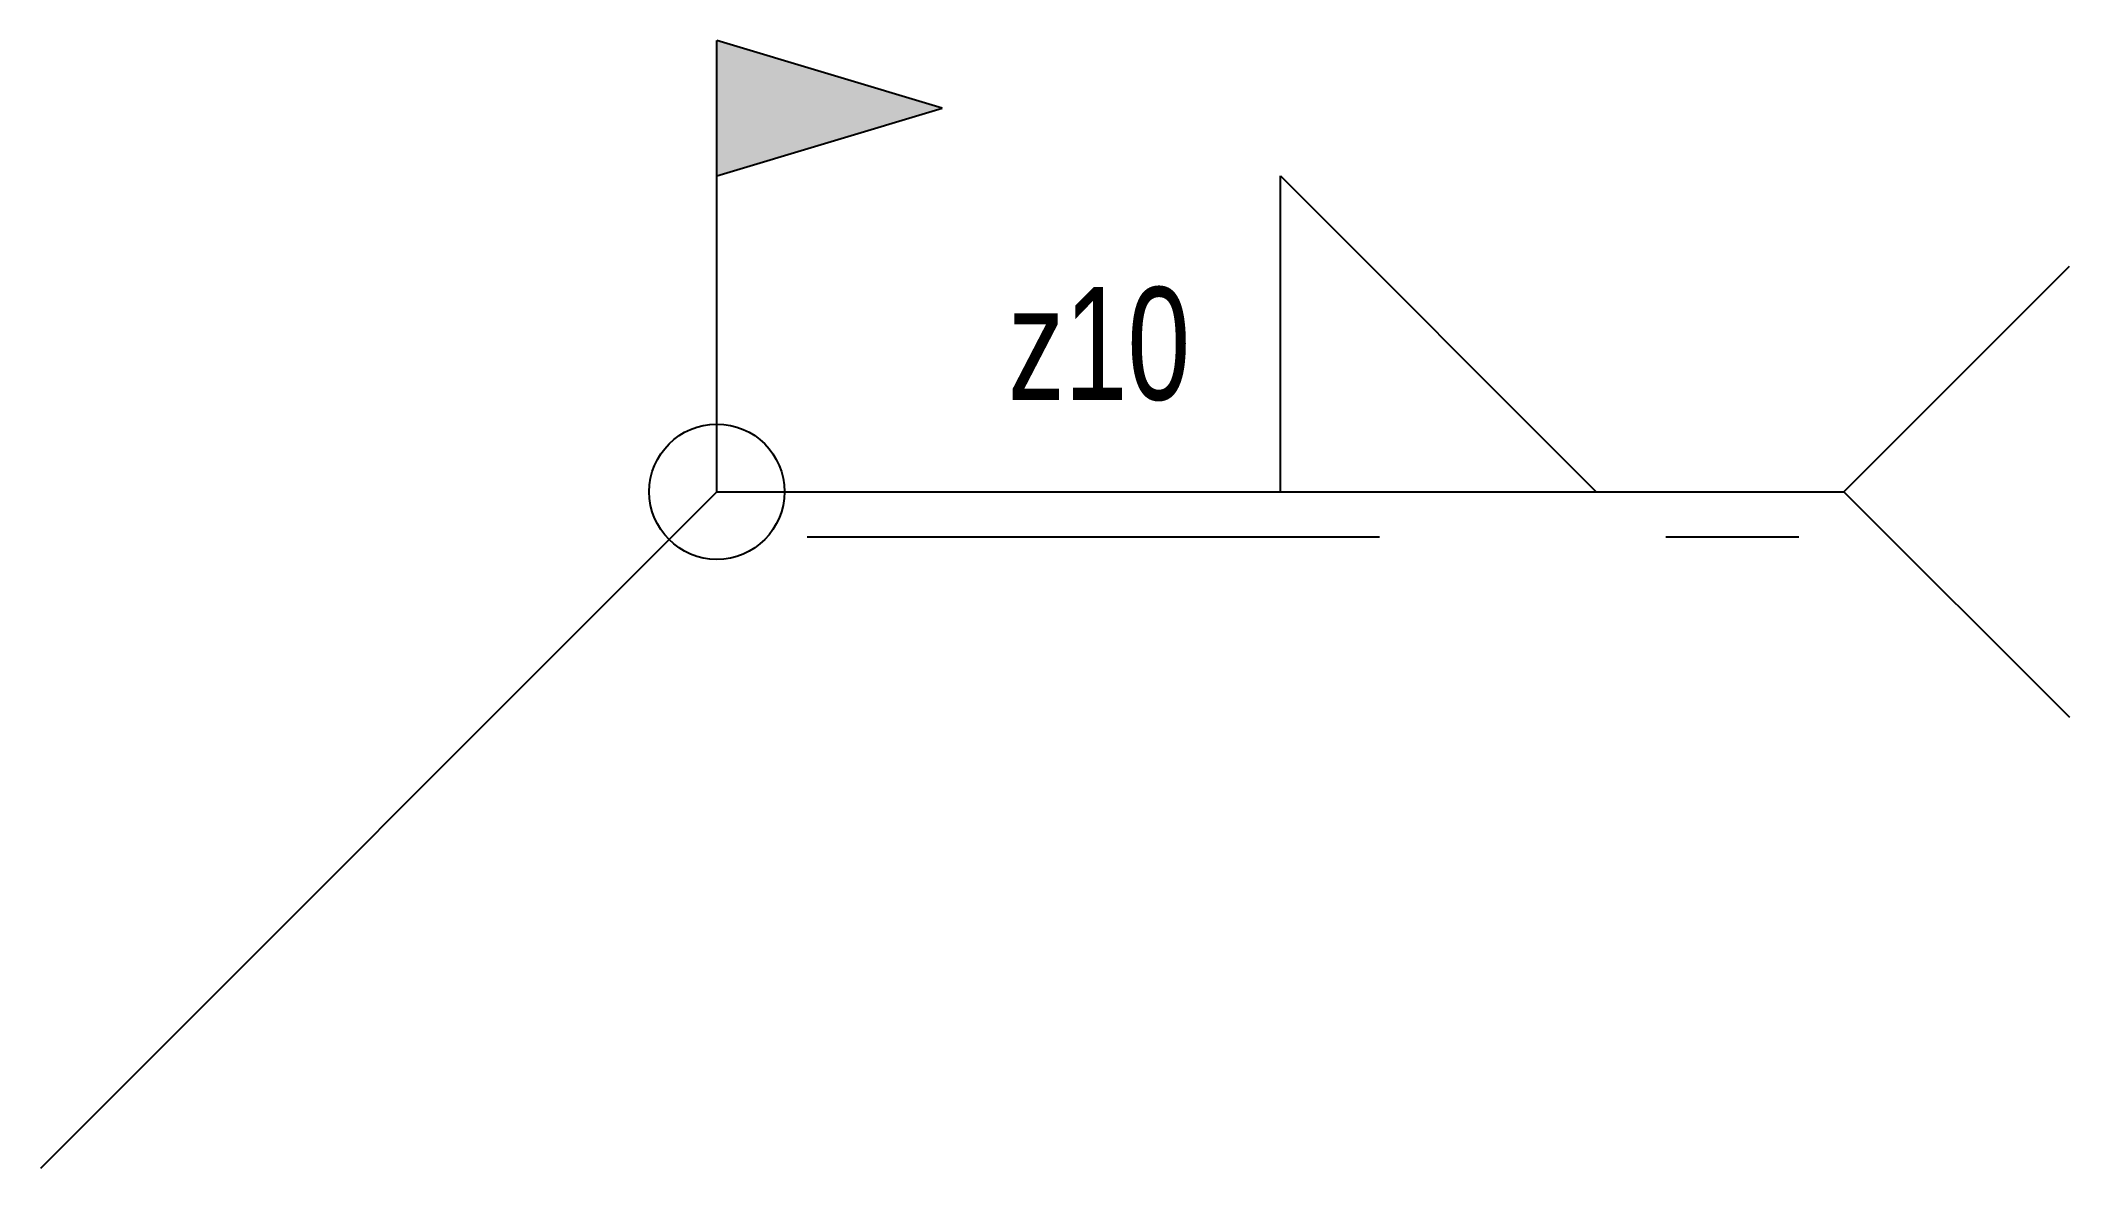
# Model space of a CAD drawing. Header units: millimetres. Extents: x -15 to 30, y -15 to 10.
import ezdxf

# ---------------------------------------------------------------- set-up
doc = ezdxf.new("R2010")
doc.units = ezdxf.units.MM
doc.linetypes.add('DASHED', pattern=[19.05, 12.7, -6.35])
doc.layers.add('Quota', color=3, linetype='CONTINUOUS', lineweight=25)
doc.styles.get("Standard").update_dxf_attribs({"font": 'txt', "width": 0.75})

msp = doc.modelspace()

# ---------------------------------------------------------------- hatches: boundary and pattern name
at = {"layer": 'Quota'}
msp.add_hatch(color=256, dxfattribs=at).paths.add_polyline_path([(5, 8.5), (0, 10), (0, 7)])

# ---------------------------------------------------------------- linework, layer by layer
for p, q in [((0, 0), (0, 10)), ((5, 8.5), (0, 10)), ((0, 7), (0, 10)), ((0, 7), (5, 8.5)), ((12.5, 0), (12.5, 7)), ((12.5, 7), (19.5, 0)), ((25, 0), (30, 5)), ((0, 0), (-15, -15)), ((0, 0), (25, 0)), ((25, 0), (30, -5))]:
    msp.add_line(p, q, dxfattribs=at)
at = {"layer": 'Quota', "linetype": 'DASHED'}
msp.add_line((2, -1), (24, -1), dxfattribs=at)
at = {"layer": 'Quota'}
msp.add_circle((0, 0), 1.5, dxfattribs=at)

# ---------------------------------------------------------------- texts
at = {"layer": 'Quota', "color": 2, "insert": (10.5, 2), "char_height": 2.5, "width": 100, "attachment_point": 9}
msp.add_mtext('z10', dxfattribs=at)

doc.saveas('drawing.dxf')
